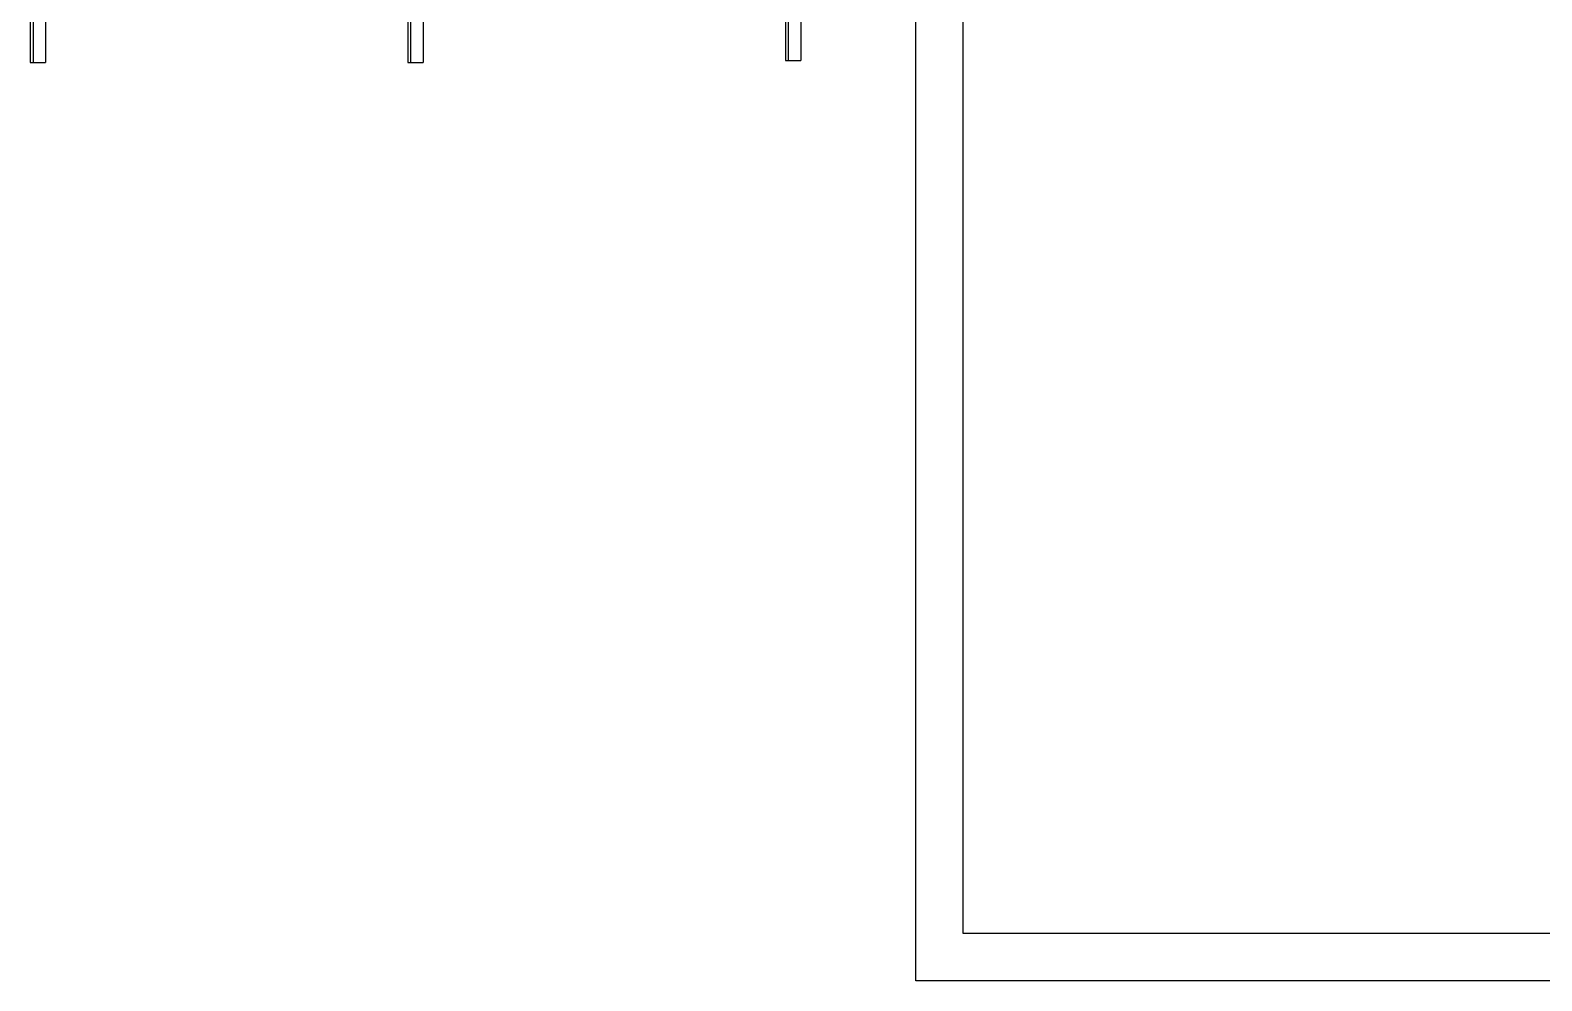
# Model space of a CAD drawing. Header units: metres. Extents: x 529982 to 530436, y 2674144 to 2674502.
# Drawn here: x 530209.982 to 530213.984, y 2674288.448 to 2674290.964 of the extents above; entities that cross this region are included whole.
import ezdxf

# ---------------------------------------------------------------- set-up
doc = ezdxf.new("R2010")
doc.units = ezdxf.units.M
doc.layers.add('IDT', color=7, linetype='Continuous')

# ---------------------------------------------------------------- blocks, each defined once
blk = doc.blocks.new('IDT')
at = {"layer": 'IDT', "color": 0}
for p, q in [((12.6025, 16.8104), (19.5525, 16.8104)), ((19.5525, 16.8104), (19.5525, 7.0104)), ((12.7275, 16.6854), (19.4275, 16.6854)), ((19.4275, 16.6854), (19.4275, 7.1354))]:
    blk.add_line(p, q, dxfattribs=at)
at = {"layer": 'IDT', "color": 253}
for p, q in [((19.8575, 12.3804), (19.8575, 14.3751)), ((19.8975, 14.3751), (19.8575, 14.3751)), ((19.8975, 12.3804), (19.8975, 14.3751)), ((20.8575, 12.3851), (20.8575, 14.3804)), ((20.8975, 12.3851), (20.8975, 14.3804)), ((21.8575, 12.3851), (21.8575, 14.3804)), ((21.8975, 14.3804), (21.8575, 14.3804)), ((21.8975, 12.3851), (21.8975, 14.3804))]:
    blk.add_line(p, q, dxfattribs=at)
at = {"layer": 'IDT', "color": 253, "linetype": 'Continuous', "ltscale": 0.3}
for p, q in [((19.8902, 12.3804), (19.8902, 14.3751)), ((20.8902, 12.3851), (20.8902, 14.3804)), ((21.8902, 12.3851), (21.8902, 14.3804))]:
    blk.add_line(p, q, dxfattribs=at)
at = {"layer": 'IDT', "color": 8}
blk.add_line((20.8975, 14.3804), (20.8575, 14.3804), dxfattribs=at)

msp = doc.modelspace()

# ---------------------------------------------------------------- block references
at = {"layer": 'IDT', "color": 8, "rotation": 180}
msp.add_blockref('IDT', (530231.8793, 2674305.2589), dxfattribs=at)

doc.saveas('drawing.dxf')
